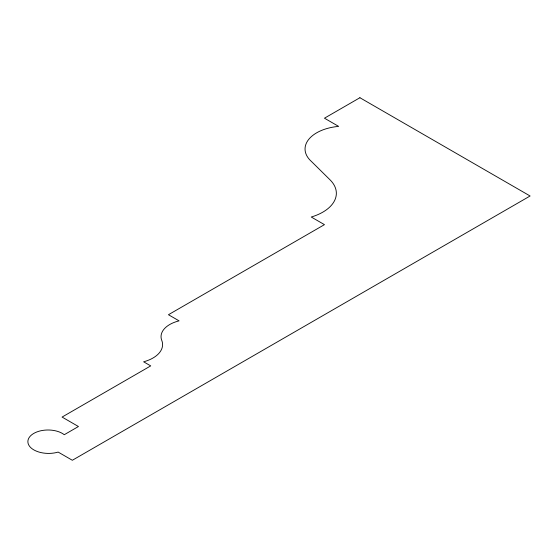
<?xml version="1.0" encoding="UTF-8"?>
<svg xmlns="http://www.w3.org/2000/svg" width="558" height="558" viewBox="0 0 558 558"><rect width="100%" height="100%" fill="white"/><g stroke="black" fill="none" stroke-linecap="round" stroke-linejoin="round"><path stroke-width="0.84" d="M359.91 97.727L324.456 118.198L338.636 126.387A39.632 22.885 0 0 0 311.462 161.485L329.708 179.509A46.209 26.679 0 0 1 311.252 217.02L324.456 224.644L168.446 314.719L179.083 320.857A29.776 17.193 0 0 0 161.918 340.799A32.838 18.958 0 0 1 143.629 361.8L150.716 365.895L62.078 417.07L78.448 426.521L64.268 434.71A20.172 11.641 0 0 0 34.931 432.792A20.172 11.641 0 0 0 33.71 449.825A20.953 12.095 0 0 0 58.165 452.085L72.345 460.273L530.1 195.991L359.91 97.727"/></g></svg>
